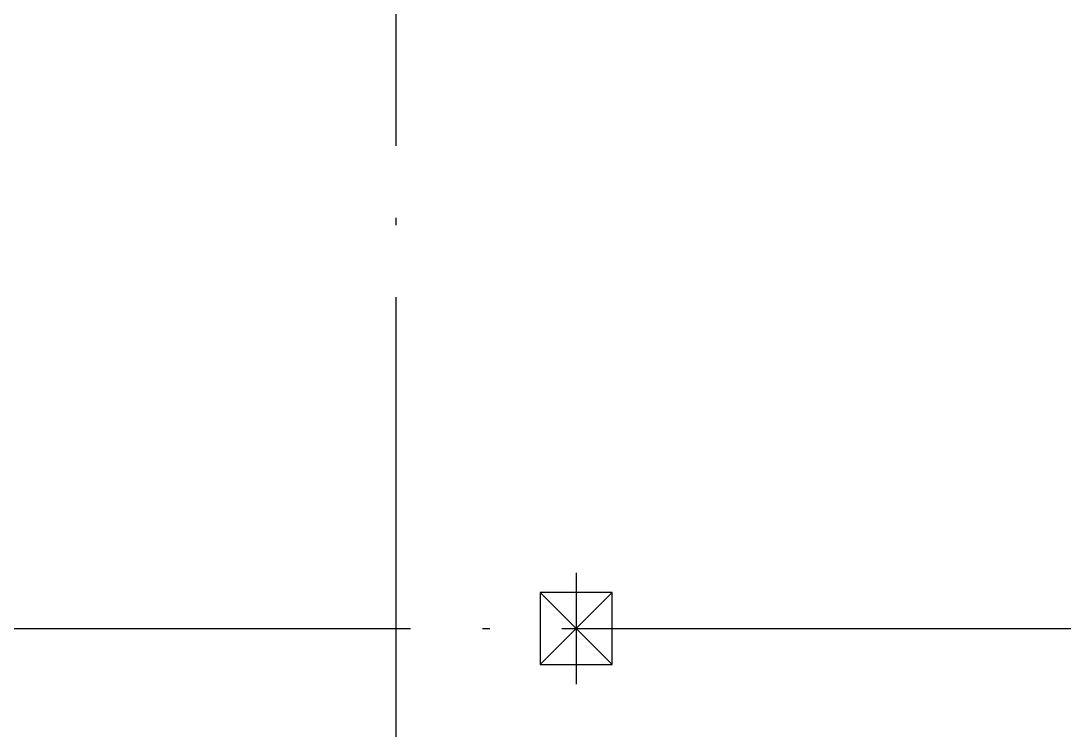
# Model space of a CAD drawing. Extents: x 93518 to 937116, y -359949 to 58022.
# Drawn here: x 810072 to 812968, y -103227 to -101257 of the extents above; entities that cross this region are included whole.
import ezdxf

# ---------------------------------------------------------------- set-up
doc = ezdxf.new("R2010")
doc.units = 0
doc.header["$LTSCALE"] = 1000
doc.header["$MEASUREMENT"] = 0
doc.linetypes.add('DOTE', pattern=[2.42, 2, -0.2, 0.02, -0.2])
doc.layers.get('0').update_dxf_attribs({"linetype": 'CONTINUOUS'})
doc.layers.add('DOTE', color=8, linetype='DOTE')

msp = doc.modelspace()

# ---------------------------------------------------------------- linework, layer by layer
at = {"color": 6}
for p, q in [((811613.8, -102789.6), (811613.8, -103099.4)), ((811513.8, -102844.5), (811713.4, -103044.5)), ((811713.4, -102844.5), (811513.8, -103044.5))]:
    msp.add_line(p, q, dxfattribs=at)
msp.add_lwpolyline([(811513.8, -103044.5), (811713.4, -103044.5), (811713.4, -102844.5), (811513.8, -102844.5), (811513.8, -103044.5)], dxfattribs=at)
at = {"layer": 'DOTE'}
for p, q in [((811113.8, -106444.5), (811113.8, -72444.5)), ((780113.8, -102944.5), (844113.8, -102944.5))]:
    msp.add_line(p, q, dxfattribs=at)

doc.saveas('drawing.dxf')
